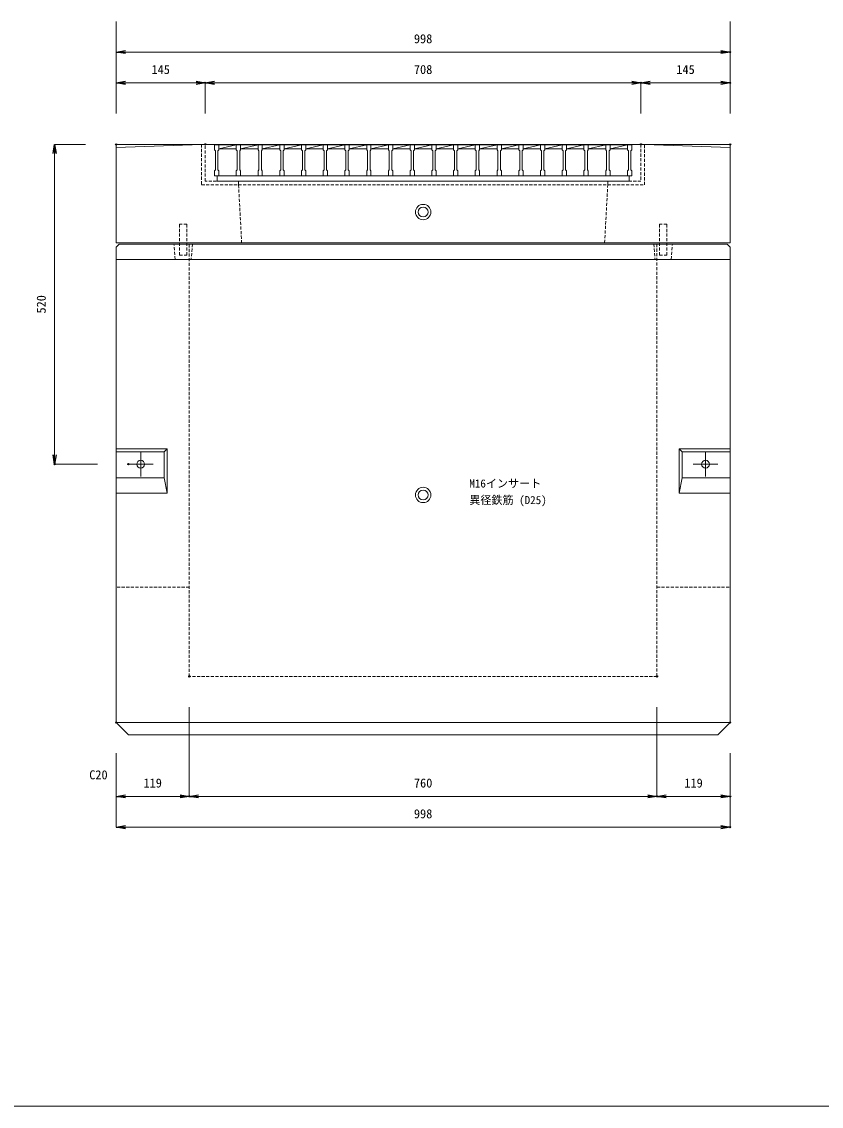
# Model space of a CAD drawing. Units: millimetres, scale not verified. Extents: x -1945 to 1945, y -1184 to 1656.
# Drawn here: x -790 to 509, y -1184 to 579 of the extents above; entities that cross this region are included whole.
import ezdxf
from ezdxf.enums import TextEntityAlignment as Align

# ---------------------------------------------------------------- set-up
doc = ezdxf.new("R2010")
doc.units = ezdxf.units.MM
doc.header["$LTSCALE"] = 10
doc.header["$PDMODE"] = 32
doc.header["$PDSIZE"] = 2
doc.linetypes.add('USER1', pattern=[0.75, 0.5, -0.25])
doc.layers.add('0-0_0', color=7, linetype='Continuous')
doc.layers.add('0-2_DEFPOINTS', color=7, linetype='Continuous')
for name, color, linetype, lineweight in [('0-1_TITLE', 7, 'Continuous', 18), ('0-3_KIJUN', 7, 'USER1', 18), ('0-5_SUNPO', 3, 'Continuous', 18), ('0-6_10-GR', 5, 'Continuous', 18)]:
    doc.layers.add(name, color=color, linetype=linetype, lineweight=lineweight)
doc.styles.add('ＭＳ ゴシック', font='')
doc.styles.get('ＭＳ ゴシック').set_extended_font_data('MS Gothic')

# ---------------------------------------------------------------- blocks, each defined once
blk = doc.blocks.new('_OPEN')
at = {"layer": '0-0_0'}
blk.add_line((0, 0), (-1, 0), dxfattribs=at)
blk.add_lwpolyline([(-1, 0.1667), (0, 0), (-1, -0.1667)], dxfattribs=at)
blk = doc.blocks.new('D13')
at = {"layer": '0-2_DEFPOINTS'}
for p in [(1427.34, 934.64), (1308.34, 859.64), (1427.34, 739.64)]:
    blk.add_point(p, dxfattribs=at)
at = {"layer": '0-5_SUNPO'}
for p, q in [((1427.34, 884.64), (1427.34, 739.64)), ((1308.34, 809.64), (1308.34, 739.64)), ((1323.34, 739.64), (1412.34, 739.64))]:
    blk.add_line(p, q, dxfattribs=at)
at = {"layer": '0-5_SUNPO', "xscale": 15, "yscale": 15, "rotation": 180}
blk.add_blockref('_OPEN', (1308.34, 739.64), dxfattribs=at)
at = {"layer": '0-5_SUNPO', "xscale": 15, "yscale": 15}
blk.add_blockref('_OPEN', (1427.34, 739.64), dxfattribs=at)
at = {"layer": '0-5_SUNPO', "color": 7, "style": 'ＭＳ ゴシック'}
blk.add_text('119', height=14.66, dxfattribs=at).set_placement((1352.84, 749.64), align=Align.BOTTOM_LEFT)
blk = doc.blocks.new('D14')
at = {"layer": '0-2_DEFPOINTS'}
for p in [(1427.34, 934.64), (2187.34, 934.64), (2187.34, 739.64)]:
    blk.add_point(p, dxfattribs=at)
at = {"layer": '0-5_SUNPO'}
for p, q in [((1427.34, 884.64), (1427.34, 739.64)), ((2187.34, 884.64), (2187.34, 739.64)), ((1442.34, 739.64), (2172.34, 739.64))]:
    blk.add_line(p, q, dxfattribs=at)
at = {"layer": '0-5_SUNPO', "xscale": 15, "yscale": 15, "rotation": 180}
blk.add_blockref('_OPEN', (1427.34, 739.64), dxfattribs=at)
at = {"layer": '0-5_SUNPO', "xscale": 15, "yscale": 15}
blk.add_blockref('_OPEN', (2187.34, 739.64), dxfattribs=at)
at = {"layer": '0-5_SUNPO', "color": 7, "style": 'ＭＳ ゴシック'}
blk.add_text('760', height=14.66, dxfattribs=at).set_placement((1792.34, 749.64), align=Align.BOTTOM_LEFT)
blk = doc.blocks.new('D15')
at = {"layer": '0-2_DEFPOINTS'}
for p in [(2187.34, 934.64), (2306.34, 859.64), (2306.34, 739.64)]:
    blk.add_point(p, dxfattribs=at)
at = {"layer": '0-5_SUNPO'}
for p, q in [((2187.34, 884.64), (2187.34, 739.64)), ((2306.34, 809.64), (2306.34, 739.64)), ((2202.34, 739.64), (2291.34, 739.64))]:
    blk.add_line(p, q, dxfattribs=at)
at = {"layer": '0-5_SUNPO', "xscale": 15, "yscale": 15, "rotation": 180}
blk.add_blockref('_OPEN', (2187.34, 739.64), dxfattribs=at)
at = {"layer": '0-5_SUNPO', "xscale": 15, "yscale": 15}
blk.add_blockref('_OPEN', (2306.34, 739.64), dxfattribs=at)
at = {"layer": '0-5_SUNPO', "color": 7, "style": 'ＭＳ ゴシック'}
blk.add_text('119', height=14.66, dxfattribs=at).set_placement((2231.84, 749.64), align=Align.BOTTOM_LEFT)
blk = doc.blocks.new('D16')
at = {"layer": '0-2_DEFPOINTS'}
for p in [(1308.34, 859.64), (2306.34, 859.64), (2306.34, 689.64)]:
    blk.add_point(p, dxfattribs=at)
at = {"layer": '0-5_SUNPO'}
for p, q in [((1308.34, 809.64), (1308.34, 689.64)), ((2306.34, 809.64), (2306.34, 689.64)), ((1323.34, 689.64), (2291.34, 689.64))]:
    blk.add_line(p, q, dxfattribs=at)
at = {"layer": '0-5_SUNPO', "xscale": 15, "yscale": 15, "rotation": 180}
blk.add_blockref('_OPEN', (1308.34, 689.64), dxfattribs=at)
at = {"layer": '0-5_SUNPO', "xscale": 15, "yscale": 15}
blk.add_blockref('_OPEN', (2306.34, 689.64), dxfattribs=at)
at = {"layer": '0-5_SUNPO', "color": 7, "style": 'ＭＳ ゴシック'}
blk.add_text('998', height=14.66, dxfattribs=at).set_placement((1792.34, 699.64), align=Align.BOTTOM_LEFT)
blk = doc.blocks.new('D17')
at = {"layer": '0-2_DEFPOINTS'}
for p in [(2306.34, 1949.64), (1308.34, 1799.64), (2306.34, 1799.64)]:
    blk.add_point(p, dxfattribs=at)
at = {"layer": '0-5_SUNPO'}
for p, q in [((1308.34, 1849.64), (1308.34, 1949.64)), ((1323.34, 1949.64), (2291.34, 1949.64)), ((2306.34, 1849.64), (2306.34, 1949.64))]:
    blk.add_line(p, q, dxfattribs=at)
at = {"layer": '0-5_SUNPO', "xscale": 15, "yscale": 15, "rotation": 180}
blk.add_blockref('_OPEN', (1308.34, 1949.64), dxfattribs=at)
at = {"layer": '0-5_SUNPO', "xscale": 15, "yscale": 15}
blk.add_blockref('_OPEN', (2306.34, 1949.64), dxfattribs=at)
at = {"layer": '0-5_SUNPO', "color": 7, "style": 'ＭＳ ゴシック'}
blk.add_text('998', height=14.66, dxfattribs=at).set_placement((1792.34, 1959.64), align=Align.BOTTOM_LEFT)
blk = doc.blocks.new('D18')
at = {"layer": '0-2_DEFPOINTS'}
for p in [(1308.34, 1799.64), (1208.34, 1279.64), (1328.34, 1279.64)]:
    blk.add_point(p, dxfattribs=at)
at = {"layer": '0-5_SUNPO'}
for p, q in [((1258.34, 1799.64), (1208.34, 1799.64)), ((1208.34, 1784.64), (1208.34, 1294.64)), ((1278.34, 1279.64), (1208.34, 1279.64))]:
    blk.add_line(p, q, dxfattribs=at)
at = {"layer": '0-5_SUNPO', "xscale": 15, "yscale": 15}
for p, rotation in [((1208.34, 1799.64), 90), ((1208.34, 1279.64), 270)]:
    blk.add_blockref('_OPEN', p, dxfattribs=dict(at, rotation=rotation))
at = {"layer": '0-5_SUNPO', "color": 7, "style": 'ＭＳ ゴシック'}
blk.add_text('520', height=14.66, rotation=90, dxfattribs=at).set_placement((1198.34, 1524.64), align=Align.BOTTOM_LEFT)
blk = doc.blocks.new('D19')
at = {"layer": '0-2_DEFPOINTS'}
for p in [(1453.34, 1899.64), (1308.34, 1799.64), (1453.34, 1799.64)]:
    blk.add_point(p, dxfattribs=at)
at = {"layer": '0-5_SUNPO'}
for p, q in [((1308.34, 1849.64), (1308.34, 1899.64)), ((1323.34, 1899.64), (1438.34, 1899.64)), ((1453.34, 1849.64), (1453.34, 1899.64))]:
    blk.add_line(p, q, dxfattribs=at)
at = {"layer": '0-5_SUNPO', "xscale": 15, "yscale": 15, "rotation": 180}
blk.add_blockref('_OPEN', (1308.34, 1899.64), dxfattribs=at)
at = {"layer": '0-5_SUNPO', "xscale": 15, "yscale": 15}
blk.add_blockref('_OPEN', (1453.34, 1899.64), dxfattribs=at)
at = {"layer": '0-5_SUNPO', "color": 7, "style": 'ＭＳ ゴシック'}
blk.add_text('145', height=14.66, dxfattribs=at).set_placement((1365.84, 1909.64), align=Align.BOTTOM_LEFT)
blk = doc.blocks.new('D20')
at = {"layer": '0-2_DEFPOINTS'}
for p in [(2161.34, 1899.64), (1453.34, 1799.64), (2161.34, 1799.64)]:
    blk.add_point(p, dxfattribs=at)
at = {"layer": '0-5_SUNPO'}
for p, q in [((1453.34, 1849.64), (1453.34, 1899.64)), ((1468.34, 1899.64), (2146.34, 1899.64)), ((2161.34, 1849.64), (2161.34, 1899.64))]:
    blk.add_line(p, q, dxfattribs=at)
at = {"layer": '0-5_SUNPO', "xscale": 15, "yscale": 15, "rotation": 180}
blk.add_blockref('_OPEN', (1453.34, 1899.64), dxfattribs=at)
at = {"layer": '0-5_SUNPO', "xscale": 15, "yscale": 15}
blk.add_blockref('_OPEN', (2161.34, 1899.64), dxfattribs=at)
at = {"layer": '0-5_SUNPO', "color": 7, "style": 'ＭＳ ゴシック'}
blk.add_text('708', height=14.66, dxfattribs=at).set_placement((1792.34, 1909.64), align=Align.BOTTOM_LEFT)
blk = doc.blocks.new('D21')
at = {"layer": '0-2_DEFPOINTS'}
for p in [(2306.34, 1899.64), (2161.34, 1799.64), (2306.34, 1799.64)]:
    blk.add_point(p, dxfattribs=at)
at = {"layer": '0-5_SUNPO'}
for p, q in [((2161.34, 1849.64), (2161.34, 1899.64)), ((2176.34, 1899.64), (2291.34, 1899.64)), ((2306.34, 1849.64), (2306.34, 1899.64))]:
    blk.add_line(p, q, dxfattribs=at)
at = {"layer": '0-5_SUNPO', "xscale": 15, "yscale": 15, "rotation": 180}
blk.add_blockref('_OPEN', (2161.34, 1899.64), dxfattribs=at)
at = {"layer": '0-5_SUNPO', "xscale": 15, "yscale": 15}
blk.add_blockref('_OPEN', (2306.34, 1899.64), dxfattribs=at)
at = {"layer": '0-5_SUNPO', "color": 7, "style": 'ＭＳ ゴシック'}
blk.add_text('145', height=14.66, dxfattribs=at).set_placement((2218.84, 1909.64), align=Align.BOTTOM_LEFT)
blk = doc.blocks.new('D27')
at = {"layer": '0-2_DEFPOINTS'}
for p in [(1308.34, 2049.64), (2306.34, 2049.64), (2306.34, 1949.64)]:
    blk.add_point(p, dxfattribs=at)
at = {"layer": '0-5_SUNPO'}
for p, q in [((1308.34, 1999.64), (1308.34, 1949.64)), ((2306.34, 1999.64), (2306.34, 1949.64)), ((1323.34, 1949.64), (2291.34, 1949.64))]:
    blk.add_line(p, q, dxfattribs=at)
at = {"layer": '0-5_SUNPO', "xscale": 15, "yscale": 15, "rotation": 180}
blk.add_blockref('_OPEN', (1308.34, 1949.64), dxfattribs=at)
at = {"layer": '0-5_SUNPO', "xscale": 15, "yscale": 15}
blk.add_blockref('_OPEN', (2306.34, 1949.64), dxfattribs=at)
at = {"layer": '0-5_SUNPO', "color": 7, "style": 'ＭＳ ゴシック'}
blk.add_text('998', height=14.66, dxfattribs=at).set_placement((1792.34, 1959.64), align=Align.BOTTOM_LEFT)
blk = doc.blocks.new('M16_insert')
at = {"layer": '0-3_KIJUN', "color": 3, "linetype": 'Continuous'}
for radius in [12.5, 8]:
    blk.add_circle((0, 0), radius, dxfattribs=at)
blk = doc.blocks.new('A$C057B70FE')
at = {"layer": '0-6_10-GR'}
for p, q in [((0, 59), (0, 51)), ((7, 59), (0, 59)), ((0, 59), (678, 59)), ((7, 51), (7, 59)), ((7, 53), (35.32, 59)), ((7, 53), (35.32, 53)), ((42.32, 59), (35.32, 59)), ((35.32, 59), (35.32, 51)), ((42.32, 51), (42.32, 59)), ((42.32, 53), (70.63, 59)), ((42.32, 53), (70.63, 53)), ((70.63, 59), (70.63, 51)), ((77.63, 59), (70.63, 59)), ((77.63, 51), (77.63, 59)), ((77.63, 53), (105.95, 59)), ((77.63, 53), (105.95, 53)), ((105.95, 59), (105.95, 51)), ((112.95, 59), (105.95, 59)), ((112.95, 51), (112.95, 59)), ((112.95, 53), (141.26, 59)), ((112.95, 53), (141.26, 53)), ((141.26, 59), (141.26, 51)), ((148.26, 59), (141.26, 59)), ((148.26, 51), (148.26, 59)), ((148.26, 53), (176.58, 59)), ((148.26, 53), (176.58, 53)), ((176.58, 59), (176.58, 51)), ((183.58, 59), (176.58, 59)), ((183.58, 51), (183.58, 59)), ((183.58, 53), (211.9, 59)), ((183.58, 53), (211.9, 53)), ((211.9, 59), (211.9, 51)), ((218.9, 59), (211.9, 59)), ((218.9, 51), (218.9, 59)), ((218.9, 53), (247.21, 59)), ((218.9, 53), (247.21, 53)), ((247.21, 59), (247.21, 51)), ((254.21, 59), (247.21, 59)), ((254.21, 51), (254.21, 59)), ((254.21, 53), (282.53, 59)), ((254.21, 53), (282.53, 53)), ((282.53, 59), (282.53, 51)), ((289.53, 59), (282.53, 59)), ((289.53, 51), (289.53, 59)), ((289.53, 53), (317.84, 59)), ((289.53, 53), (317.84, 53)), ((317.84, 59), (317.84, 51)), ((324.84, 59), (317.84, 59)), ((324.84, 51), (324.84, 59)), ((324.84, 53), (353.16, 59)), ((324.84, 53), (353.16, 53)), ((353.16, 59), (353.16, 51)), ((360.16, 59), (353.16, 59)), ((360.16, 51), (360.16, 59)), ((360.16, 53), (388.48, 59)), ((360.16, 53), (388.48, 53)), ((388.48, 59), (388.48, 51)), ((395.48, 59), (388.48, 59)), ((395.48, 51), (395.48, 59)), ((395.48, 53), (423.79, 59)), ((395.48, 53), (423.79, 53)), ((423.79, 59), (423.79, 51)), ((430.79, 59), (423.79, 59)), ((430.79, 51), (430.79, 59)), ((430.79, 53), (459.11, 59)), ((430.79, 53), (459.11, 53)), ((459.11, 59), (459.11, 51)), ((466.11, 59), (459.11, 59)), ((466.11, 51), (466.11, 59)), ((466.11, 53), (494.42, 59)), ((466.11, 53), (494.42, 53)), ((494.42, 59), (494.42, 51)), ((501.42, 59), (494.42, 59)), ((501.42, 51), (501.42, 59)), ((501.42, 53), (529.74, 59)), ((501.42, 53), (529.74, 53)), ((529.74, 59), (529.74, 51)), ((536.74, 59), (529.74, 59)), ((536.74, 51), (536.74, 59)), ((536.74, 53), (565.06, 59)), ((536.74, 53), (565.06, 53)), ((565.06, 59), (565.06, 51)), ((572.06, 59), (565.06, 59)), ((572.06, 51), (572.06, 59)), ((572.06, 53), (600.37, 59)), ((572.06, 53), (600.37, 53)), ((600.37, 59), (600.37, 51)), ((607.37, 59), (600.37, 59)), ((607.37, 51), (607.37, 59)), ((607.37, 53), (635.69, 59)), ((607.37, 53), (635.69, 53)), ((635.69, 59), (635.69, 51)), ((642.69, 59), (635.69, 59)), ((642.69, 51), (642.69, 59)), ((642.69, 53), (671, 59)), ((642.69, 53), (671, 53)), ((671, 59), (671, 51)), ((678, 59), (671, 59)), ((678, 51), (678, 59)), ((0, 51), (1.5, 49.5)), ((1.5, 49.5), (1.5, 18.5)), ((7, 51), (5.5, 49.5)), ((5.5, 18.5), (5.5, 49.5)), ((35.32, 51), (36.82, 49.5)), ((36.82, 49.5), (36.82, 18.5)), ((42.32, 51), (40.82, 49.5)), ((40.82, 18.5), (40.82, 49.5)), ((70.63, 51), (72.13, 49.5)), ((72.13, 49.5), (72.13, 18.5)), ((77.63, 51), (76.13, 49.5)), ((76.13, 18.5), (76.13, 49.5)), ((105.95, 51), (107.45, 49.5)), ((107.45, 49.5), (107.45, 18.5)), ((112.95, 51), (111.45, 49.5)), ((111.45, 18.5), (111.45, 49.5)), ((141.26, 51), (142.76, 49.5)), ((142.76, 49.5), (142.76, 18.5)), ((148.26, 51), (146.76, 49.5)), ((146.76, 18.5), (146.76, 49.5)), ((176.58, 51), (178.08, 49.5)), ((178.08, 49.5), (178.08, 18.5)), ((183.58, 51), (182.08, 49.5)), ((182.08, 18.5), (182.08, 49.5)), ((211.9, 51), (213.4, 49.5)), ((213.4, 49.5), (213.4, 18.5)), ((218.9, 51), (217.4, 49.5)), ((217.4, 18.5), (217.4, 49.5)), ((247.21, 51), (248.71, 49.5)), ((248.71, 49.5), (248.71, 18.5)), ((254.21, 51), (252.71, 49.5)), ((252.71, 18.5), (252.71, 49.5)), ((282.53, 51), (284.03, 49.5)), ((284.03, 49.5), (284.03, 18.5)), ((289.53, 51), (288.03, 49.5)), ((288.03, 18.5), (288.03, 49.5)), ((317.84, 51), (319.34, 49.5)), ((319.34, 49.5), (319.34, 18.5)), ((324.84, 51), (323.34, 49.5)), ((323.34, 18.5), (323.34, 49.5)), ((353.16, 51), (354.66, 49.5)), ((354.66, 49.5), (354.66, 18.5)), ((360.16, 51), (358.66, 49.5)), ((358.66, 18.5), (358.66, 49.5)), ((388.48, 51), (389.98, 49.5)), ((389.98, 49.5), (389.98, 18.5)), ((395.48, 51), (393.98, 49.5)), ((393.98, 18.5), (393.98, 49.5)), ((423.79, 51), (425.29, 49.5)), ((425.29, 49.5), (425.29, 18.5)), ((430.79, 51), (429.29, 49.5)), ((429.29, 18.5), (429.29, 49.5)), ((459.11, 51), (460.61, 49.5)), ((460.61, 49.5), (460.61, 18.5)), ((466.11, 51), (464.61, 49.5)), ((464.61, 18.5), (464.61, 49.5)), ((494.42, 51), (495.92, 49.5)), ((495.92, 49.5), (495.92, 18.5)), ((501.42, 51), (499.92, 49.5)), ((499.92, 18.5), (499.92, 49.5)), ((529.74, 51), (531.24, 49.5)), ((531.24, 49.5), (531.24, 18.5)), ((536.74, 51), (535.24, 49.5)), ((535.24, 18.5), (535.24, 49.5)), ((565.06, 51), (566.56, 49.5)), ((566.56, 49.5), (566.56, 18.5)), ((572.06, 51), (570.56, 49.5)), ((570.56, 18.5), (570.56, 49.5)), ((600.37, 51), (601.87, 49.5)), ((601.87, 49.5), (601.87, 18.5)), ((607.37, 51), (605.87, 49.5)), ((605.87, 18.5), (605.87, 49.5)), ((635.69, 51), (637.19, 49.5)), ((637.19, 49.5), (637.19, 18.5)), ((642.69, 51), (641.19, 49.5)), ((641.19, 18.5), (641.19, 49.5)), ((671, 51), (672.5, 49.5)), ((672.5, 49.5), (672.5, 18.5)), ((678, 51), (676.5, 49.5)), ((676.5, 18.5), (676.5, 49.5)), ((1.5, 18.5), (0, 17)), ((5.5, 18.5), (7, 17)), ((36.82, 18.5), (35.32, 17)), ((40.82, 18.5), (42.32, 17)), ((72.13, 18.5), (70.63, 17)), ((76.13, 18.5), (77.63, 17)), ((107.45, 18.5), (105.95, 17)), ((111.45, 18.5), (112.95, 17)), ((142.76, 18.5), (141.26, 17)), ((146.76, 18.5), (148.26, 17)), ((178.08, 18.5), (176.58, 17)), ((182.08, 18.5), (183.58, 17)), ((213.4, 18.5), (211.9, 17)), ((217.4, 18.5), (218.9, 17)), ((248.71, 18.5), (247.21, 17)), ((252.71, 18.5), (254.21, 17)), ((284.03, 18.5), (282.53, 17)), ((288.03, 18.5), (289.53, 17)), ((319.34, 18.5), (317.84, 17)), ((323.34, 18.5), (324.84, 17)), ((354.66, 18.5), (353.16, 17)), ((358.66, 18.5), (360.16, 17)), ((389.98, 18.5), (388.48, 17)), ((393.98, 18.5), (395.48, 17)), ((425.29, 18.5), (423.79, 17)), ((429.29, 18.5), (430.79, 17)), ((460.61, 18.5), (459.11, 17)), ((464.61, 18.5), (466.11, 17)), ((495.92, 18.5), (494.42, 17)), ((499.92, 18.5), (501.42, 17)), ((531.24, 18.5), (529.74, 17)), ((535.24, 18.5), (536.74, 17)), ((566.56, 18.5), (565.06, 17)), ((570.56, 18.5), (572.06, 17)), ((601.87, 18.5), (600.37, 17)), ((605.87, 18.5), (607.37, 17)), ((637.19, 18.5), (635.69, 17)), ((641.19, 18.5), (642.69, 17)), ((672.5, 18.5), (671, 17)), ((676.5, 18.5), (678, 17)), ((0, 17), (0, 9)), ((4, 9), (4, 0)), ((4, 9), (674, 9)), ((4, 0), (674, 0)), ((35.32, 17), (35.32, 9)), ((35.32, 9), (42.32, 9)), ((42.32, 9), (42.32, 17)), ((70.63, 17), (70.63, 9)), ((105.95, 17), (105.95, 9)), ((141.26, 17), (141.26, 9)), ((176.58, 17), (176.58, 9)), ((211.9, 17), (211.9, 9)), ((247.21, 17), (247.21, 9)), ((282.53, 17), (282.53, 9)), ((317.84, 17), (317.84, 9)), ((353.16, 17), (353.16, 9)), ((388.48, 17), (388.48, 9)), ((423.79, 17), (423.79, 9)), ((459.11, 17), (459.11, 9)), ((494.42, 17), (494.42, 9)), ((529.74, 17), (529.74, 9)), ((565.06, 17), (565.06, 9)), ((600.37, 17), (600.37, 9)), ((635.69, 17), (635.69, 9)), ((671, 17), (671, 9)), ((674, 9), (674, 0))]:
    blk.add_line(p, q, dxfattribs=at)
for points in [[(0, 9), (7, 9), (7, 17)], [(70.63, 9), (77.63, 9), (77.63, 17)], [(105.95, 9), (112.95, 9), (112.95, 17)], [(141.26, 9), (148.26, 9), (148.26, 17)], [(176.58, 9), (183.58, 9), (183.58, 17)], [(211.9, 9), (218.9, 9), (218.9, 17)], [(247.21, 9), (254.21, 9), (254.21, 17)], [(282.53, 9), (289.53, 9), (289.53, 17)], [(317.84, 9), (324.84, 9), (324.84, 17)], [(353.16, 9), (360.16, 9), (360.16, 17)], [(388.48, 9), (395.48, 9), (395.48, 17)], [(423.79, 9), (430.79, 9), (430.79, 17)], [(459.11, 9), (466.11, 9), (466.11, 17)], [(494.42, 9), (501.42, 9), (501.42, 17)], [(529.74, 9), (536.74, 9), (536.74, 17)], [(565.06, 9), (572.06, 9), (572.06, 17)], [(600.37, 9), (607.37, 9), (607.37, 17)], [(635.69, 9), (642.69, 9), (642.69, 17)], [(671, 9), (678, 9), (678, 17)]]:
    blk.add_lwpolyline(points, dxfattribs=at)

msp = doc.modelspace()

# ---------------------------------------------------------------- linework, layer by layer
at = {"layer": '0-1_TITLE', "color": 2}
msp.add_lwpolyline([(-1945, -1184.23), (1945, -1184.23), (1945, 1655.77), (-1945, 1655.77)], close=True, dxfattribs=at)
at = {"layer": '0-3_KIJUN', "color": 3, "linetype": 'Continuous'}
for p, q in [((-636.66, 374.64), (-497.66, 379.64)), ((361.34, 374.64), (222.34, 379.64))]:
    msp.add_line(p, q, dxfattribs=at)
at = {"layer": '0-3_KIJUN', "linetype": 'Continuous'}
for p, q in [((-636.66, 192.64), (361.34, 192.64)), ((-596.66, -140.36), (-596.66, -120.36)), ((-558.66, -120.36), (-553.66, -115.36)), ((283.34, -120.36), (278.34, -115.36)), ((321.34, -140.36), (321.34, -120.36)), ((-596.66, -140.36), (-616.66, -140.36)), ((-596.66, -140.36), (-596.66, -160.36)), ((-596.66, -140.36), (-576.66, -140.36)), ((321.34, -140.36), (301.34, -140.36)), ((321.34, -140.36), (341.34, -140.36)), ((321.34, -140.36), (321.34, -160.36)), ((-558.66, -162.36), (-553.66, -187.36)), ((283.34, -162.36), (278.34, -187.36)), ((-636.66, -560.36), (361.34, -560.36))]:
    msp.add_line(p, q, dxfattribs=at)
at = {"layer": '0-3_KIJUN'}
for p, q in [((-517.66, -340.36), (-636.66, -340.36)), ((242.34, -340.36), (361.34, -340.36))]:
    msp.add_line(p, q, dxfattribs=at)
at = {"layer": '0-3_KIJUN', "linetype": 'Continuous'}
for points in [[(361.34, 219.64), (361.34, 379.64), (-636.66, 379.64), (-636.66, 219.64)], [(361.34, 212.64), (356.34, 217.64), (-631.66, 217.64), (-636.66, 212.64), (-636.66, -560.36), (-616.66, -580.36), (341.34, -580.36), (361.34, -560.36)], [(-636.66, -115.36), (-553.66, -115.36), (-553.66, -187.36), (-636.66, -187.36)], [(-636.66, -120.36), (-558.66, -120.36), (-558.66, -162.36), (-636.66, -162.36)], [(361.34, -115.36), (278.34, -115.36), (278.34, -187.36), (361.34, -187.36)], [(361.34, -120.36), (283.34, -120.36), (283.34, -162.36), (361.34, -162.36)]]:
    msp.add_lwpolyline(points, close=True, dxfattribs=at)
at = {"layer": '0-3_KIJUN'}
for points in [[(-491.66, 379.64), (-497.66, 379.64), (-497.66, 313.64), (222.34, 313.64), (222.34, 379.64), (216.34, 379.64), (216.34, 319.64), (-491.66, 319.64)], [(-521.66, 249.64), (-533.66, 249.64), (-533.66, 199.64), (-521.66, 199.64)], [(258.34, 249.64), (246.34, 249.64), (246.34, 199.64), (258.34, 199.64)], [(-542.66, 217.64), (-512.66, 217.64), (-514.66, 192.64), (-540.66, 192.64)], [(267.34, 217.64), (237.34, 217.64), (239.34, 192.64), (265.34, 192.64)]]:
    msp.add_lwpolyline(points, close=True, dxfattribs=at)
for points in [[(-437.66, 319.64), (-437.66, 313.64), (-432.66, 219.64), (157.34, 219.64), (162.34, 313.64), (162.34, 319.64)], [(242.34, 217.64), (242.34, -485.36), (-517.66, -485.36), (-517.66, 217.64)]]:
    msp.add_lwpolyline(points, dxfattribs=at)
at = {"layer": '0-3_KIJUN', "linetype": 'Continuous'}
for centre in [(-596.66, -140.36), (321.34, -140.36)]:
    msp.add_circle(centre, 6.35, dxfattribs=at)

# ---------------------------------------------------------------- block references
at = {"layer": '0-3_KIJUN'}
for p in [(-137.66, 269.64), (-137.66, -190.36)]:
    msp.add_blockref('M16_insert', p, dxfattribs=at)
at = {"layer": '0-5_SUNPO'}
for name in ['D27', 'D17', 'D19', 'D20', 'D21', 'D18', 'D13', 'D14', 'D15', 'D16']:
    msp.add_blockref(name, (-1945, -1420), dxfattribs=at)
at = {"layer": '0-6_10-GR'}
msp.add_blockref('A$C057B70FE', (-476.66, 319.64), dxfattribs=at)

# ---------------------------------------------------------------- texts
at = {"layer": '0-5_SUNPO', "color": 7, "style": 'ＭＳ ゴシック'}
for s, height, p in [('M16インサート', 13.2, (-62.66, -182.21)), ('異径鉄筋 (D25)', 13.2, (-62.66, -209.21)), ('C20', 14.66, (-680.36, -657.01))]:
    msp.add_text(s, height=height, dxfattribs=at).set_placement(p, align=Align.BOTTOM_LEFT)

doc.saveas('drawing.dxf')
